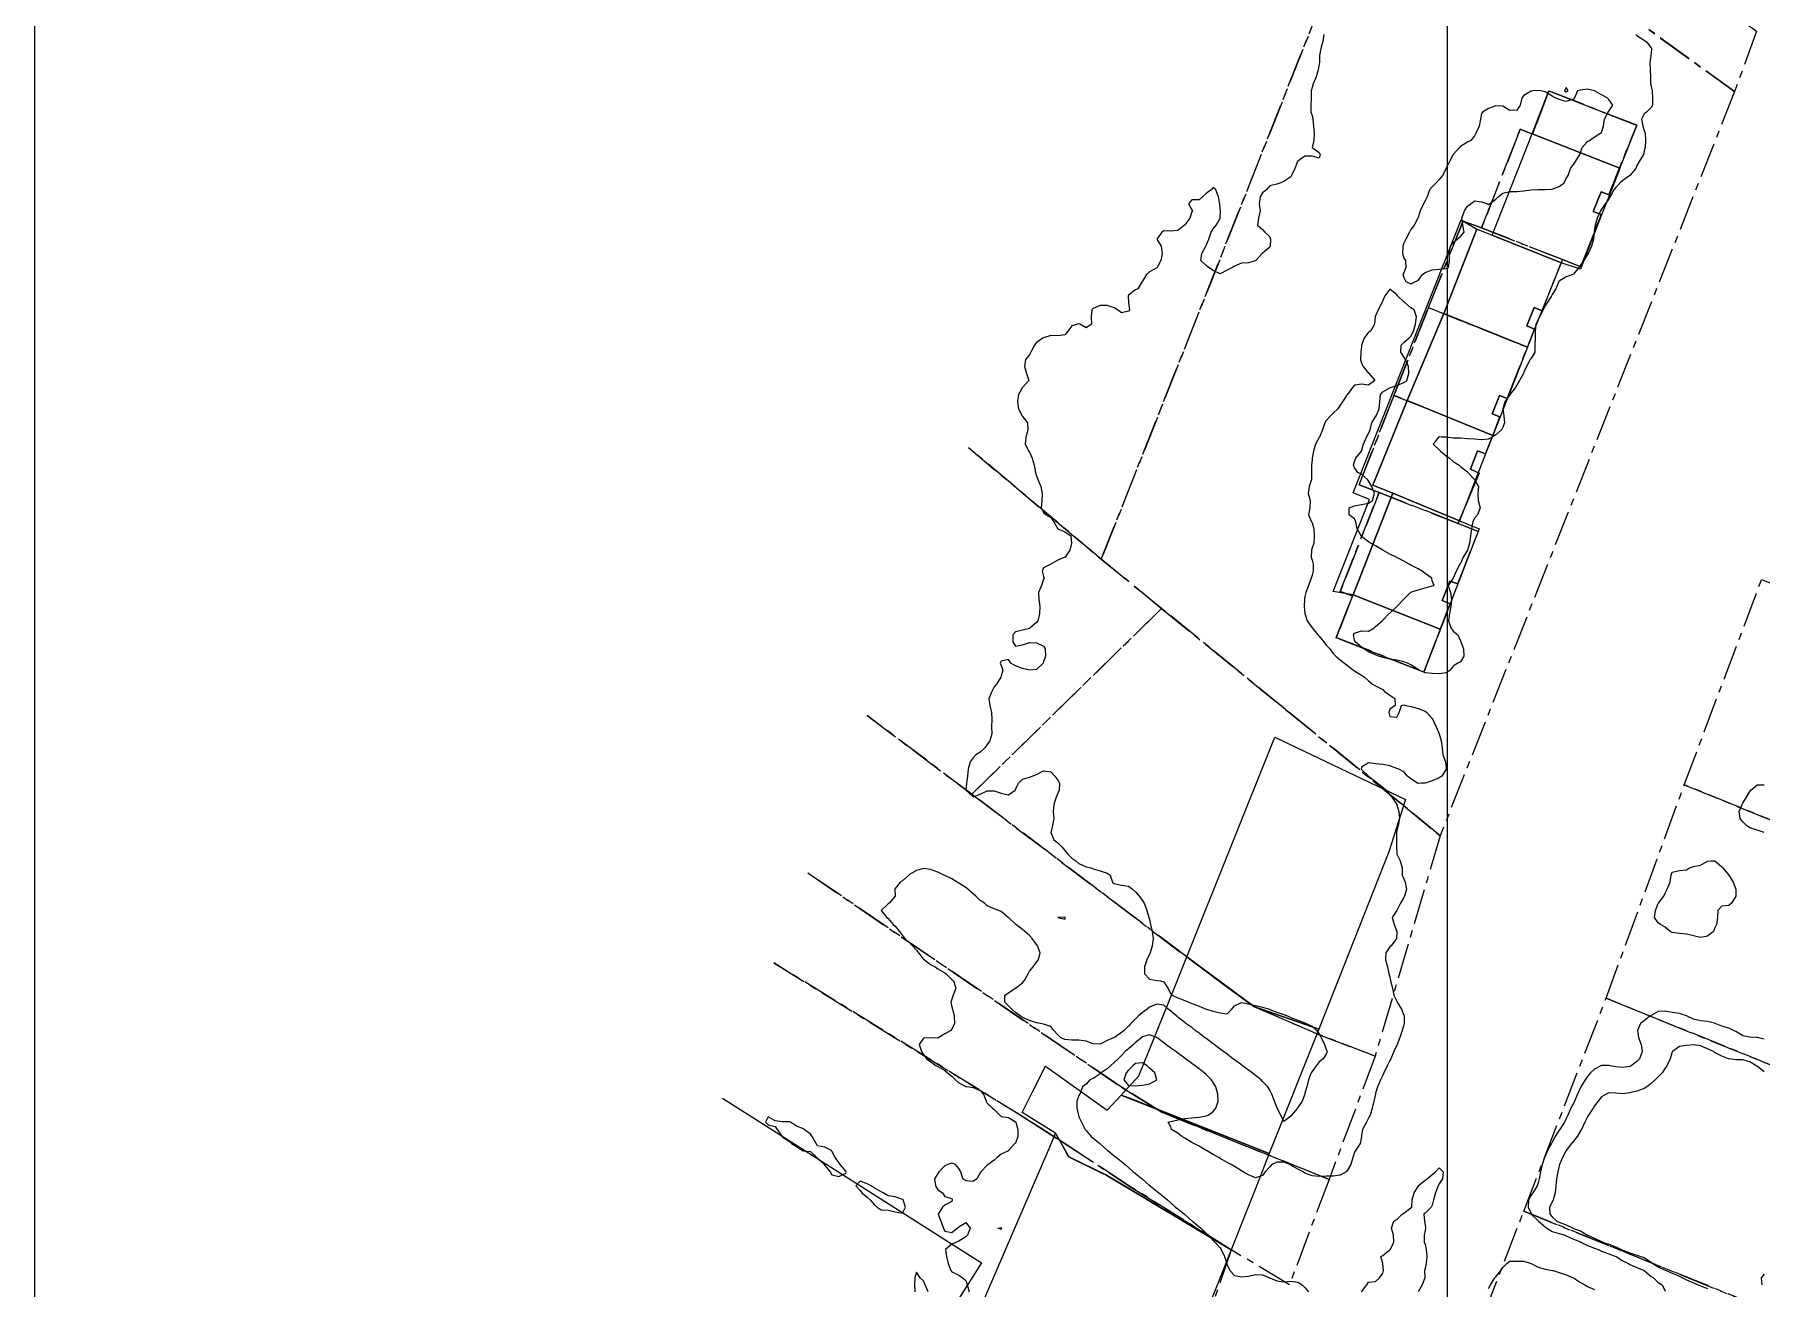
# Model space of a CAD drawing. Header units: centimetres. Extents: x 0 to 642158, y -847 to 649707.
# Drawn here: x 615766.8 to 615889.1, y 620294 to 620382.7 of the extents above; entities that cross this region are included whole.
import ezdxf

# ---------------------------------------------------------------- set-up
doc = ezdxf.new("R2010")
doc.units = ezdxf.units.CM
doc.header["$MEASUREMENT"] = 0
doc.linetypes.add('CENTERX2', pattern=[4, 2.5, -0.5, 0.5, -0.5])
doc.layers.add('MEV_grille', color=254, linetype='Continuous', lineweight=9)
doc.layers.add('WAL_topographie 0.5', color=253, linetype='Continuous', lineweight=20)
doc.layers.add('SPW_batiments', color=7, linetype='Continuous')
doc.layers.add('SPW_parcellaire cadastral', color=7, linetype='CENTERX2', lineweight=25, true_color=0xff0542)

# ---------------------------------------------------------------- blocks, each defined once
blk = doc.blocks.new('*U112')
at = {"layer": 'MEV_grille', "transparency": 33554687}
blk.add_lwpolyline([(0, 1825.48), (0, -1825.48)], dxfattribs=at)
blk = doc.blocks.new('*U113')
at = {"layer": 'MEV_grille', "color": 0, "linetype": 'ByBlock', "lineweight": -2, "transparency": 16777216}
for p in [(400, 0), (500, 0)]:
    blk.add_blockref('*U112', p, dxfattribs=at)

msp = doc.modelspace()

# ---------------------------------------------------------------- linework, layer by layer
at = {"layer": 'SPW_batiments'}
for points in [[(615879.29, 620376.68), (615880.23, 620376.32), (615879.09, 620373.42), (615879.03, 620373.28), (615872.82, 620375.71), (615874.02, 620378.75), (615879.29, 620376.68)], [(615879.03, 620373.28), (615878.98, 620373.14), (615878.32, 620371.43), (615877.7, 620369.85), (615876.25, 620366.14), (615874.88, 620366.58), (615870.01, 620368.53), (615872.82, 620375.71), (615879.03, 620373.28)], [(615860.16, 620350.29), (615867.8, 620369.62), (615868.91, 620368.97), (615866.58, 620363), (615863.98, 620356.83), (615861.56, 620350.85), (615862.96, 620350.27), (615860.15, 620343.08), (615858.75, 620343.32), (615861.32, 620349.83), (615860.16, 620350.29)], [(615869.41, 620368.77), (615870.01, 620368.53), (615874.88, 620366.58), (615873.57, 620363.3), (615872.98, 620361.83), (615872.49, 620360.61), (615866.58, 620363), (615868.91, 620368.97), (615869.41, 620368.77)], [(615872.49, 620360.61), (615871.1, 620357.06), (615870.51, 620355.56), (615870.04, 620354.37), (615863.98, 620356.83), (615866.58, 620363), (615872.49, 620360.61)], [(615870.04, 620354.37), (615869.58, 620353.18), (615867.68, 620348.33), (615862.96, 620350.27), (615861.56, 620350.85), (615863.98, 620356.83), (615870.04, 620354.37)], [(615867.68, 620348.33), (615869.09, 620347.75), (615867.04, 620342.51), (615866.37, 620340.79), (615866.32, 620340.66), (615860.15, 620343.08), (615862.96, 620350.27), (615867.68, 620348.33)], [(615866.32, 620340.66), (615866.27, 620340.52), (615865.17, 620337.62), (615864.24, 620337.97), (615858.96, 620340.05), (615860.15, 620343.08), (615866.32, 620340.66)], [(615848.38, 620317.45), (615854.62, 620333.01), (615863.87, 620328.6), (615862.69, 620324.9), (615857.72, 620312.34), (615853.14, 620313.94), (615848.38, 620317.45)], [(615850.94, 620315.56), (615853.14, 620313.94), (615857.72, 620312.34), (615854.22, 620303.53), (615844.33, 620307.45), (615843.74, 620307.68), (615844.98, 620309.03), (615847.06, 620314.15), (615848.38, 620317.45), (615850.94, 620315.56)], [(615842.75, 620306.6), (615843.74, 620307.68), (615854.22, 620303.53), (615853.22, 620300.99), (615852.66, 620299.57), (615851.71, 620297.19), (615851.53, 620296.73), (615844.04, 620301.2), (615842.66, 620302.03), (615840.04, 620303.3), (615839.92, 620303.5), (615839.53, 620304.2), (615839.1, 620304.97), (615836.73, 620306.44), (615837.47, 620307.91), (615838.37, 620309.71), (615842.75, 620306.6)], [(615815.52, 620307.46), (615833.86, 620295.8), (615825.8, 620283.12)], [(615848.27, 620288.5), (615846.75, 620284.66), (615846.22, 620282.63), (615843.33, 620271.46), (615833.06, 620275.75), (615837.27, 620287.97), (615832.9, 620290.58), (615838.71, 620304.05), (615839.1, 620304.97), (615840.04, 620303.3), (615842.19, 620302.25), (615842.66, 620302.03), (615851.53, 620296.73), (615848.27, 620288.5)]]:
    msp.add_lwpolyline(points, dxfattribs=at)
at = {"layer": 'SPW_parcellaire cadastral'}
for points in [[(615877.42, 620391.28), (615888.71, 620382.97), (615887.16, 620378.7), (615862.48, 620396.56), (615842.33, 620345.6), (615832.93, 620353.5)], [(615842.33, 620345.6), (615862.48, 620396.56), (615887.16, 620378.7), (615866.32, 620326.03), (615863.73, 620328.16), (615855.38, 620334.96), (615846.6, 620342.12), (615842.33, 620345.6)], [(615869.25, 620369.05), (615867.94, 620369.54), (615865.49, 620363.41), (615863.05, 620357.2), (615860.58, 620350.87), (615861.99, 620350.32), (615859.25, 620343.32), (615860.12, 620343.01), (615858.96, 620340.06), (615865.17, 620337.62), (615867.02, 620342.45), (615866.46, 620342.67), (615867.01, 620344.06), (615867.57, 620343.85), (615869.02, 620347.57), (615867.6, 620348.13), (615869.08, 620351.69), (615868.46, 620351.98), (615868.97, 620353.28), (615869.53, 620353.06), (615870.04, 620354.37), (615870.55, 620355.67), (615870, 620355.89), (615870.51, 620357.19), (615871.07, 620356.98), (615872.49, 620360.61), (615873, 620361.89), (615872.45, 620362.12), (615872.97, 620363.42), (615873.53, 620363.19), (615874.97, 620366.81), (615876.28, 620366.3), (615877.72, 620369.99), (615877.16, 620370.21), (615877.71, 620371.61), (615878.26, 620371.39), (615880.23, 620376.32), (615874.02, 620378.75), (615872.86, 620375.69), (615871.99, 620376.04), (615869.25, 620369.05)], [(615869.25, 620369.05), (615871.99, 620376.04), (615872.86, 620375.69), (615874.02, 620378.75), (615880.23, 620376.32), (615878.26, 620371.39), (615877.71, 620371.61), (615877.16, 620370.21), (615877.72, 620369.99), (615876.28, 620366.3), (615874.97, 620366.81), (615869.25, 620369.05)], [(615869.25, 620369.05), (615874.97, 620366.81), (615873.53, 620363.19), (615872.97, 620363.42), (615872.45, 620362.12), (615873, 620361.89), (615872.49, 620360.61), (615865.49, 620363.41), (615867.94, 620369.54), (615869.25, 620369.05)], [(615863.05, 620357.2), (615865.49, 620363.41), (615872.49, 620360.61), (615871.07, 620356.98), (615870.51, 620357.19), (615870, 620355.89), (615870.55, 620355.67), (615870.04, 620354.37), (615863.05, 620357.2)], [(615861.99, 620350.32), (615860.58, 620350.87), (615863.05, 620357.2), (615870.04, 620354.37), (615869.53, 620353.06), (615868.97, 620353.28), (615868.46, 620351.98), (615869.08, 620351.69), (615867.6, 620348.13), (615861.99, 620350.32)], [(615832.93, 620353.5), (615842.33, 620345.6), (615846.6, 620342.12), (615833.17, 620328.97), (615825.76, 620334.53)], [(615861.99, 620350.32), (615867.6, 620348.13), (615869.02, 620347.57), (615867.57, 620343.85), (615867.01, 620344.06), (615866.46, 620342.67), (615867.02, 620342.45), (615865.17, 620337.62), (615858.96, 620340.06), (615860.12, 620343.01), (615859.25, 620343.32), (615861.99, 620350.32)], [(615969.18, 620294.98), (615883.6, 620329.63), (615889.07, 620344.16), (615977.96, 620308.91), (615969.18, 620294.98)], [(615833.17, 620328.97), (615846.6, 620342.12), (615855.38, 620334.96), (615863.73, 620328.16), (615866.32, 620326.03), (615861.72, 620310.43), (615857.59, 620312.02), (615853.14, 620313.94), (615848.38, 620317.45), (615833.17, 620328.97)], [(615825.76, 620334.53), (615833.17, 620328.97), (615848.38, 620317.45), (615853.14, 620313.94), (615857.59, 620312.02), (615861.72, 620310.43), (615858.45, 620301.71), (615854.18, 620303.42), (615846.61, 620306.46), (615843.75, 620308.23), (615821.55, 620323.4)], [(615969.18, 620294.98), (615961.5, 620282.51), (615960.56, 620280.98), (615878.07, 620314.54), (615883.6, 620329.63), (615969.18, 620294.98)], [(615821.55, 620323.4), (615843.75, 620308.23), (615846.61, 620306.46), (615854.18, 620303.42), (615858.45, 620301.71), (615855.65, 620294.25), (615851.53, 620296.72), (615844.29, 620301.26), (615839.57, 620304.36), (615837.07, 620305.96), (615819.14, 620317.04)], [(615819.14, 620317.04), (615837.07, 620305.96), (615839.57, 620304.36), (615844.29, 620301.26), (615851.53, 620296.72), (615842.41, 620270.03)], [(615872.24, 620299.46), (615878.07, 620314.54), (615960.56, 620280.98), (615952.04, 620267.14), (615872.24, 620299.46)], [(615872.24, 620299.46), (615952.04, 620267.14), (615943.12, 620253.27), (615866.54, 620284.72), (615872.24, 620299.46)]]:
    msp.add_lwpolyline(points, dxfattribs=at)
at = {"layer": 'WAL_topographie 0.5'}
for points in [[(615858.08, 620382.75), (615858.02, 620382.25), (615857.88, 620381.75), (615857.77, 620381.25), (615857.77, 620380.75), (615857.75, 620380.67), (615857.68, 620380.25), (615857.55, 620379.75), (615857.34, 620379.25), (615857.25, 620378.98), (615857.19, 620378.75), (615857.19, 620378.25), (615857.17, 620377.75), (615857.17, 620377.25), (615857.25, 620377), (615857.31, 620376.75), (615857.35, 620376.25), (615857.4, 620375.75), (615857.38, 620375.25), (615857.25, 620374.75), (615857.75, 620374.38), (615857.83, 620374.25), (615857.75, 620374), (615857.25, 620374.14), (615856.75, 620374.13), (615856.25, 620373.78), (615856.23, 620373.75), (615856.02, 620373.25), (615855.79, 620372.75), (615855.75, 620372.67), (615855.25, 620372.33), (615855.03, 620372.25), (615854.75, 620372.15), (615854.25, 620372.02), (615854.02, 620371.75), (615853.75, 620371.53), (615853.58, 620371.25), (615853.51, 620370.75), (615853.58, 620370.25), (615853.47, 620369.75), (615853.38, 620369.25), (615853.75, 620368.93), (615853.91, 620368.75), (615854.25, 620368.42), (615854.32, 620368.25), (615854.29, 620367.75), (615854.25, 620367.69), (615853.75, 620367.27), (615853.71, 620367.25), (615853.28, 620366.75), (615853.25, 620366.72), (615852.75, 620366.59), (615852.25, 620366.55), (615851.75, 620366.34), (615851.62, 620366.25), (615851.25, 620366.05), (615850.75, 620365.81), (615850.25, 620366.03), (615849.93, 620366.25), (615849.75, 620366.4), (615849.37, 620366.75), (615849.45, 620367.25), (615849.73, 620367.75), (615849.75, 620367.8), (615849.94, 620368.25), (615850.1, 620368.75), (615850.25, 620368.99), (615850.46, 620369.25), (615850.75, 620369.75), (615850.75, 620369.75), (615850.76, 620370.25), (615850.75, 620370.42), (615850.71, 620370.75), (615850.63, 620371.25), (615850.44, 620371.75), (615850.25, 620371.92), (615850.1, 620371.75), (615849.75, 620371.48), (615849.5, 620371.25), (615849.25, 620371.04), (615848.75, 620371.03), (615848.5, 620370.75), (615848.75, 620370.33), (615848.79, 620370.25), (615848.75, 620370.18), (615848.6, 620369.75), (615848.25, 620369.28), (615848.22, 620369.25), (615847.75, 620368.86), (615847.25, 620368.81), (615846.75, 620368.84), (615846.61, 620368.75), (615846.25, 620368.25), (615846.56, 620367.75), (615846.65, 620367.25), (615846.54, 620366.75), (615846.28, 620366.25), (615846.25, 620366.22), (615845.75, 620365.94), (615845.52, 620365.75), (615845.25, 620365.29), (615845.22, 620365.25), (615844.92, 620364.75), (615844.75, 620364.68), (615844.25, 620364.28), (615844.23, 620364.25), (615844.25, 620363.75), (615844.25, 620363.75), (615844.32, 620363.25), (615844.25, 620363.16), (615843.75, 620363.04), (615843.48, 620363.25), (615843.25, 620363.4), (615842.75, 620363.56), (615842.25, 620363.55), (615841.75, 620363.34), (615841.67, 620363.25), (615841.61, 620362.75), (615841.64, 620362.25), (615841.25, 620361.98), (615840.81, 620362.25), (615840.75, 620362.27), (615840.65, 620362.25), (615840.25, 620362.12), (615839.96, 620361.75), (615839.75, 620361.48), (615839.25, 620361.41), (615838.75, 620361.44), (615838.25, 620361.27), (615838.2, 620361.25), (615837.75, 620360.93), (615837.61, 620360.75), (615837.35, 620360.25), (615837.25, 620360.08), (615836.96, 620359.75), (615836.89, 620359.25), (615837.04, 620358.75), (615837.2, 620358.25), (615836.75, 620357.75), (615836.75, 620357.75), (615836.46, 620357.25), (615836.4, 620356.75), (615836.48, 620356.25), (615836.73, 620355.75), (615836.75, 620355.71), (615837.1, 620355.25), (615837.14, 620354.75), (615836.98, 620354.25), (615836.95, 620353.75), (615837.21, 620353.25), (615837.25, 620353.17), (615837.43, 620352.75), (615837.57, 620352.25), (615837.67, 620351.75), (615837.75, 620351.5), (615837.84, 620351.25), (615838.05, 620350.75), (615838.15, 620350.25), (615838.13, 620349.75), (615838.07, 620349.25), (615838.25, 620348.92), (615838.43, 620348.75), (615838.75, 620348.55), (615838.96, 620348.25), (615839.25, 620347.75), (615839.25, 620347.75), (615839.75, 620347.53), (615840.17, 620347.25), (615840.23, 620346.75), (615840.1, 620346.25), (615839.77, 620345.75), (615839.75, 620345.74), (615839.25, 620345.54), (615838.75, 620345.25), (615838.75, 620345.25), (615838.25, 620345), (615838.14, 620344.75), (615838.25, 620344.38), (615838.28, 620344.25), (615838.25, 620344.19), (615838.1, 620343.75), (615837.88, 620343.25), (615837.9, 620342.75), (615837.99, 620342.25), (615837.96, 620341.75), (615837.84, 620341.25), (615837.75, 620341.12), (615837.3, 620340.75), (615837.25, 620340.71), (615836.75, 620340.59), (615836.25, 620340.46), (615836.07, 620340.25), (615836.06, 620339.75), (615836.25, 620339.45), (615836.75, 620339.55), (615837.25, 620339.71), (615837.75, 620339.69), (615838.25, 620339.44), (615838.36, 620339.25), (615838.38, 620338.75), (615838.25, 620338.33), (615838.22, 620338.25), (615837.75, 620337.79), (615837.25, 620337.76), (615836.75, 620337.86), (615836.25, 620338.06), (615835.92, 620338.25), (615835.75, 620338.5), (615835.25, 620338.38), (615835.18, 620338.25), (615835.25, 620338.08), (615835.37, 620337.75), (615835.25, 620337.35), (615835.21, 620337.25), (615834.91, 620336.75), (615834.75, 620336.58), (615834.57, 620336.25), (615834.38, 620335.75), (615834.45, 620335.25), (615834.56, 620334.75), (615834.58, 620334.25), (615834.55, 620333.75), (615834.58, 620333.25), (615834.44, 620332.75), (615834.25, 620332.48), (615834.09, 620332.25), (615833.75, 620331.95), (615833.46, 620331.75), (615833.25, 620331.54), (615833.04, 620331.25), (615832.91, 620330.75), (615832.86, 620330.25), (615832.79, 620329.75), (615832.75, 620329.25), (615833.25, 620328.78), (615833.75, 620328.98), (615834.25, 620329.21), (615834.75, 620329.2), (615835.25, 620329.04), (615835.75, 620328.92), (615836.23, 620329.25), (615836.25, 620329.3), (615836.47, 620329.75), (615836.75, 620330.03), (615837.25, 620330.17), (615837.43, 620330.25), (615837.75, 620330.37), (615838.25, 620330.62), (615838.75, 620330.55), (615839.05, 620330.25), (615839.25, 620329.97), (615839.36, 620329.75), (615839.34, 620329.25), (615839.25, 620329.04), (615839.13, 620328.75), (615838.96, 620328.25), (615838.92, 620327.75), (615838.98, 620327.25), (615838.88, 620326.75), (615838.76, 620326.25), (615838.96, 620325.75), (615839.25, 620325.52), (615839.54, 620325.25), (615839.75, 620324.99), (615839.94, 620324.75), (615840.25, 620324.45), (615840.52, 620324.25), (615840.75, 620324.06), (615841.25, 620323.84), (615841.6, 620323.75), (615841.75, 620323.7), (615842.25, 620323.55), (615842.75, 620323.39), (615842.96, 620323.25), (615843.13, 620322.75), (615843.25, 620322.65), (615843.75, 620322.54), (615844.25, 620322.47), (615844.55, 620322.25), (615844.75, 620322.07), (615845.01, 620321.75), (615845.25, 620321.44), (615845.36, 620321.25), (615845.55, 620320.75), (615845.7, 620320.25), (615845.75, 620320.11), (615845.82, 620319.75), (615845.94, 620319.25), (615846.01, 620318.75), (615845.92, 620318.25), (615845.79, 620317.75), (615845.75, 620317.64), (615845.56, 620317.25), (615845.39, 620316.75), (615845.4, 620316.25), (615845.75, 620315.87), (615846.25, 620315.78), (615846.52, 620315.75), (615846.75, 620315.69), (615847.04, 620315.25), (615847.25, 620314.84), (615847.34, 620314.75), (615847.75, 620314.55), (615848.25, 620314.36), (615848.52, 620314.25), (615848.75, 620314.16), (615849.25, 620313.97), (615849.75, 620313.76), (615849.78, 620313.75), (615850.25, 620313.61), (615850.75, 620313.49), (615851.25, 620313.43), (615851.57, 620313.75), (615851.75, 620314), (615852.25, 620314.22), (615852.75, 620314.13), (615853.25, 620314.01), (615853.75, 620313.9), (615854.23, 620313.75), (615854.25, 620313.74), (615854.75, 620313.54), (615855.25, 620313.38), (615855.57, 620313.25), (615855.75, 620313.17), (615856.25, 620312.98), (615856.75, 620312.79), (615856.84, 620312.75), (615857.25, 620312.55), (615857.56, 620312.25), (615857.75, 620312.01), (615857.89, 620311.75), (615858.14, 620311.25), (615858.25, 620310.89), (615858.31, 620310.75), (615858.25, 620310.57), (615858.03, 620310.25), (615857.75, 620310.04), (615857.53, 620309.75), (615857.25, 620309.35), (615857.19, 620309.25), (615857, 620308.75), (615856.88, 620308.25), (615856.75, 620307.81), (615856.73, 620307.75), (615856.55, 620307.25), (615856.25, 620306.8), (615856.21, 620306.75), (615855.79, 620306.25), (615855.75, 620306.19), (615855.25, 620305.8), (615855.03, 620306.25), (615854.79, 620306.75), (615854.75, 620306.83), (615854.59, 620307.25), (615854.41, 620307.75), (615854.25, 620308.03), (615854.13, 620308.25), (615853.75, 620308.63), (615853.64, 620308.75), (615853.25, 620309.06), (615853.01, 620309.25), (615852.75, 620309.45), (615852.33, 620309.75), (615852.25, 620309.81), (615851.75, 620310.18), (615851.65, 620310.25), (615851.25, 620310.56), (615850.98, 620310.75), (615850.75, 620310.93), (615850.31, 620311.25), (615850.25, 620311.3), (615849.75, 620311.67), (615849.64, 620311.75), (615849.25, 620312.06), (615848.98, 620312.25), (615848.75, 620312.45), (615848.32, 620312.75), (615848.25, 620312.82), (615847.75, 620313.2), (615847.68, 620313.25), (615847.25, 620313.62), (615847.06, 620313.75), (615846.75, 620314.05), (615846.25, 620314.12), (615845.75, 620313.9), (615845.58, 620313.75), (615845.25, 620313.53), (615844.93, 620313.25), (615844.75, 620313.07), (615844.43, 620312.75), (615844.25, 620312.56), (615843.95, 620312.25), (615843.75, 620312.1), (615843.26, 620311.75), (615843.25, 620311.74), (615842.75, 620311.53), (615842.25, 620311.28), (615841.75, 620311.3), (615841.25, 620311.48), (615840.75, 620311.56), (615840.25, 620311.57), (615839.75, 620311.62), (615839.44, 620311.75), (615839.25, 620311.95), (615838.98, 620312.25), (615838.75, 620312.52), (615838.25, 620312.7), (615838.02, 620312.75), (615837.75, 620312.8), (615837.25, 620312.95), (615836.75, 620313.16), (615836.6, 620313.25), (615836.25, 620313.53), (615835.99, 620313.75), (615835.75, 620314), (615835.49, 620314.25), (615835.51, 620314.75), (615835.75, 620314.91), (615836.24, 620315.25), (615836.25, 620315.25), (615836.75, 620315.61), (615836.86, 620315.75), (615837.15, 620316.25), (615837.25, 620316.44), (615837.5, 620316.75), (615837.75, 620317.09), (615837.88, 620317.25), (615838, 620317.75), (615837.81, 620318.25), (615837.75, 620318.33), (615837.43, 620318.75), (615837.25, 620318.97), (615836.91, 620319.25), (615836.75, 620319.39), (615836.29, 620319.75), (615836.25, 620319.78), (615835.75, 620320.24), (615835.73, 620320.25), (615835.25, 620320.66), (615835.08, 620320.75), (615834.75, 620320.86), (615834.25, 620321.08), (615834.06, 620321.25), (615833.75, 620321.45), (615833.46, 620321.75), (615833.25, 620321.93), (615832.89, 620322.25), (615832.75, 620322.37), (615832.25, 620322.68), (615832.13, 620322.75), (615831.75, 620322.97), (615831.25, 620323.22), (615831.18, 620323.25), (615830.75, 620323.45), (615830.25, 620323.64), (615829.75, 620323.71), (615829.25, 620323.58), (615828.75, 620323.29), (615828.7, 620323.25), (615828.25, 620322.84), (615828.1, 620322.75), (615827.75, 620322.3), (615827.72, 620322.25), (615827.75, 620321.75), (615827.75, 620321.75), (615827.75, 620321.75), (615827.32, 620321.25), (615827.25, 620321.21), (615826.75, 620320.75), (615827.16, 620320.25), (615827.25, 620320.18), (615827.6, 620319.75), (615827.75, 620319.62), (615828.04, 620319.25), (615828.25, 620318.98), (615828.43, 620318.75), (615828.75, 620318.46), (615828.96, 620318.25), (615829.25, 620317.94), (615829.4, 620317.75), (615829.75, 620317.3), (615829.81, 620317.25), (615830.25, 620316.91), (615830.58, 620316.75), (615830.75, 620316.6), (615831.25, 620316.33), (615831.36, 620316.25), (615831.75, 620315.86), (615831.86, 620315.75), (615832.04, 620315.25), (615831.84, 620314.75), (615831.75, 620314.47), (615831.69, 620314.25), (615831.75, 620313.92), (615831.79, 620313.75), (615831.92, 620313.25), (615831.95, 620312.75), (615831.75, 620312.35), (615831.67, 620312.25), (615831.25, 620312), (615830.83, 620311.75), (615830.75, 620311.7), (615830.25, 620311.72), (615829.75, 620311.71), (615829.43, 620311.25), (615829.6, 620310.75), (615829.75, 620310.54), (615829.95, 620310.25), (615830.25, 620310.06), (615830.63, 620309.75), (615830.75, 620309.69), (615831.25, 620309.41), (615831.44, 620309.25), (615831.75, 620309.01), (615832.02, 620308.75), (615832.25, 620308.55), (615832.75, 620308.29), (615833, 620308.25), (615833.25, 620308.22), (615833.75, 620308.01), (615833.98, 620307.75), (615834.17, 620307.25), (615834.25, 620307.11), (615834.63, 620306.75), (615834.75, 620306.65), (615835.15, 620306.25), (615835.25, 620306.15), (615835.75, 620306.08), (615836.25, 620305.78), (615836.27, 620305.75), (615836.43, 620305.25), (615836.42, 620304.75), (615836.25, 620304.28), (615836.21, 620304.25), (615835.77, 620303.75), (615835.75, 620303.73), (615835.25, 620303.5), (615834.96, 620303.25), (615834.75, 620303.08), (615834.31, 620302.75), (615834.25, 620302.72), (615833.8, 620302.25), (615833.75, 620302.17), (615833.52, 620301.75), (615833.25, 620301.55), (615832.75, 620301.61), (615832.52, 620301.75), (615832.38, 620302.25), (615832.25, 620302.48), (615832.02, 620302.75), (615831.75, 620302.85), (615831.46, 620302.75), (615831.25, 620302.67), (615830.82, 620302.25), (615830.75, 620302.13), (615830.53, 620301.75), (615830.59, 620301.25), (615830.75, 620300.97), (615831.1, 620300.75), (615831.25, 620300.5), (615831.75, 620300.35), (615831.78, 620300.25), (615831.75, 620300.15), (615831.25, 620299.88), (615831.08, 620299.75), (615830.79, 620299.25), (615830.97, 620298.75), (615831.16, 620298.25), (615831.25, 620298.05), (615831.75, 620297.96), (615832.12, 620298.25), (615832.25, 620298.35), (615832.75, 620298.66), (615833.05, 620298.25), (615832.86, 620297.75), (615832.75, 620297.64), (615832.25, 620297.33), (615832.04, 620297.25), (615831.75, 620297.13), (615831.29, 620296.75), (615831.38, 620296.25), (615831.5, 620295.75), (615831.67, 620295.25), (615831.75, 620295.16), (615832.25, 620294.92), (615832.5, 620294.75), (615832.75, 620294.54), (615832.84, 620294.25), (615832.97, 620293.75)], [(615880.16, 620382.75), (615880.25, 620382.66), (615880.75, 620382.34), (615880.9, 620382.25), (615881.25, 620381.8), (615881.27, 620381.75), (615881.25, 620381.42), (615881.23, 620381.25), (615881.17, 620380.75), (615881.18, 620380.25), (615881.2, 620379.75), (615881.21, 620379.25), (615881.25, 620379.08), (615881.32, 620378.75), (615881.34, 620378.25), (615881.35, 620377.75), (615881.25, 620377.58), (615880.92, 620377.25), (615880.75, 620377.12), (615880.58, 620376.75), (615880.67, 620376.25), (615880.75, 620375.94), (615880.82, 620375.75), (615880.86, 620375.25), (615880.82, 620374.75), (615880.75, 620374.5), (615880.71, 620374.25), (615880.41, 620373.75), (615880.25, 620373.46), (615880.17, 620373.25), (615879.75, 620372.75), (615879.75, 620372.75), (615879.25, 620372.41), (615879.06, 620372.25), (615878.75, 620371.92), (615878.61, 620371.75), (615878.35, 620371.25), (615878.25, 620371.08), (615878.01, 620370.75), (615877.75, 620370.39), (615877.66, 620370.25), (615877.44, 620369.75), (615877.29, 620369.25), (615877.25, 620369), (615877.21, 620368.75), (615877.18, 620368.25), (615877.03, 620367.75), (615876.79, 620367.25), (615876.75, 620367.18), (615876.48, 620366.75), (615876.25, 620366.41), (615876.13, 620366.25), (615875.75, 620365.77), (615875.7, 620365.75), (615875.25, 620365.59), (615874.75, 620365.28), (615874.73, 620365.25), (615874.51, 620364.75), (615874.25, 620364.34), (615874.2, 620364.25), (615873.89, 620363.75), (615873.75, 620363.53), (615873.6, 620363.25), (615873.35, 620362.75), (615873.25, 620362.55), (615873.1, 620362.25), (615873.04, 620361.75), (615873.05, 620361.25), (615873.02, 620360.75), (615873.01, 620360.25), (615872.75, 620359.82), (615872.7, 620359.75), (615872.42, 620359.25), (615872.25, 620358.85), (615872.22, 620358.75), (615871.93, 620358.25), (615871.75, 620357.91), (615871.65, 620357.75), (615871.26, 620357.25), (615871.25, 620357.24), (615870.9, 620356.75), (615870.76, 620356.25), (615870.82, 620355.75), (615870.88, 620355.25), (615870.75, 620354.95), (615870.67, 620354.75), (615870.25, 620354.4), (615870.01, 620354.25), (615869.75, 620354.09), (615869.25, 620354.05), (615868.75, 620354.09), (615868.25, 620354.13), (615867.75, 620354.16), (615867.25, 620354.18), (615866.75, 620354.23), (615866.42, 620354.25), (615866.25, 620354.26), (615866.19, 620354.25), (615865.83, 620353.75), (615866.25, 620353.35), (615866.34, 620353.25), (615866.75, 620352.92), (615866.97, 620352.75), (615867.25, 620352.53), (615867.67, 620352.25), (615867.75, 620352.17), (615868.25, 620351.78), (615868.28, 620351.75), (615868.75, 620351.25), (615868.75, 620351.25), (615869.04, 620350.75), (615868.98, 620350.25), (615869, 620349.75), (615869.16, 620349.25), (615868.95, 620348.75), (615868.75, 620348.51), (615868.63, 620348.25), (615868.53, 620347.75), (615868.46, 620347.25), (615868.39, 620346.75), (615868.25, 620346.25), (615868.25, 620346.25), (615867.95, 620345.75), (615867.75, 620345.3), (615867.71, 620345.25), (615867.44, 620344.75), (615867.25, 620344.25), (615867.25, 620344.25), (615866.89, 620343.75), (615867.04, 620343.25), (615867.13, 620342.75), (615867.08, 620342.25), (615866.98, 620341.75), (615866.91, 620341.25), (615867.08, 620340.75), (615867.25, 620340.51), (615867.57, 620340.25), (615867.75, 620339.83), (615867.79, 620339.75), (615867.97, 620339.25), (615868, 620338.75), (615867.75, 620338.35), (615867.58, 620338.25), (615867.25, 620338.03), (615867.03, 620337.75), (615866.75, 620337.57), (615866.25, 620337.48), (615865.75, 620337.52), (615865.25, 620337.57), (615864.84, 620337.75), (615864.75, 620337.79), (615864.25, 620338.13), (615864, 620338.25), (615863.75, 620338.35), (615863.25, 620338.45), (615862.75, 620338.52), (615862.25, 620338.65), (615861.96, 620338.75), (615861.75, 620338.84), (615861.25, 620339.05), (615860.91, 620339.25), (615860.75, 620339.38), (615860.29, 620339.75), (615860.25, 620339.88), (615860.18, 620340.25), (615860.25, 620340.38), (615860.75, 620340.54), (615861.25, 620340.52), (615861.64, 620340.75), (615861.75, 620340.83), (615862.22, 620341.25), (615862.25, 620341.28), (615862.72, 620341.75), (615862.75, 620341.78), (615863.25, 620342.25), (615863.25, 620342.25), (615863.72, 620342.75), (615863.75, 620342.78), (615864.22, 620343.25), (615864.25, 620343.27), (615864.75, 620343.44), (615865.25, 620343.57), (615865.75, 620343.71), (615865.89, 620343.75), (615865.75, 620344.08), (615865.72, 620344.25), (615865.25, 620344.58), (615865.05, 620344.75), (615864.75, 620344.93), (615864.25, 620345.18), (615864.12, 620345.25), (615863.75, 620345.46), (615863.25, 620345.73), (615863.21, 620345.75), (615862.75, 620345.97), (615862.25, 620346.25), (615862.25, 620346.25), (615861.75, 620346.56), (615861.38, 620346.75), (615861.25, 620346.83), (615860.75, 620347.22), (615860.72, 620347.25), (615860.45, 620347.75), (615860.34, 620348.25), (615860.25, 620348.47), (615859.88, 620348.75), (615859.87, 620349.25), (615860.25, 620349.39), (615860.75, 620349.47), (615861.25, 620349.57), (615861.52, 620349.75), (615861.68, 620350.25), (615861.49, 620350.75), (615861.25, 620351.14), (615861.18, 620351.25), (615860.75, 620351.63), (615860.48, 620351.75), (615860.25, 620352.07), (615860.18, 620352.25), (615860.25, 620352.53), (615860.35, 620352.75), (615860.75, 620353.25), (615860.75, 620353.25), (615860.88, 620353.75), (615861.1, 620354.25), (615861.25, 620354.51), (615861.36, 620354.75), (615861.48, 620355.25), (615861.75, 620355.68), (615861.79, 620355.75), (615861.99, 620356.25), (615862.04, 620356.75), (615862.09, 620357.25), (615862.25, 620357.46), (615862.75, 620357.73), (615862.82, 620357.75), (615863.25, 620357.9), (615863.75, 620358.11), (615863.96, 620358.25), (615864.11, 620358.75), (615864.08, 620359.25), (615863.86, 620359.75), (615863.75, 620359.92), (615863.54, 620360.25), (615863.55, 620360.75), (615863.75, 620360.94), (615864.09, 620361.25), (615864.25, 620361.4), (615864.44, 620361.75), (615864.58, 620362.25), (615864.65, 620362.75), (615864.49, 620363.25), (615864.25, 620363.39), (615863.84, 620363.75), (615863.75, 620363.83), (615863.29, 620364.25), (615863.25, 620364.32), (615862.75, 620364.72), (615862.4, 620364.25), (615862.25, 620363.92), (615862.2, 620363.75), (615861.93, 620363.25), (615861.75, 620362.84), (615861.72, 620362.75), (615861.66, 620362.25), (615861.39, 620361.75), (615861.25, 620361.67), (615860.94, 620361.25), (615860.76, 620360.75), (615860.75, 620360.67), (615860.71, 620360.25), (615860.69, 620359.75), (615860.75, 620359.48), (615860.87, 620359.25), (615861.25, 620358.78), (615861.29, 620358.75), (615861.7, 620358.25), (615861.25, 620357.93), (615860.75, 620358), (615860.25, 620357.91), (615860.12, 620357.75), (615859.75, 620357.27), (615859.74, 620357.25), (615859.4, 620356.75), (615859.25, 620356.5), (615859.07, 620356.25), (615858.75, 620355.93), (615858.55, 620355.75), (615858.25, 620355.42), (615858.15, 620355.25), (615858, 620354.75), (615857.77, 620354.25), (615857.75, 620354.21), (615857.49, 620353.75), (615857.35, 620353.25), (615857.26, 620352.75), (615857.25, 620352.67), (615857.21, 620352.25), (615857.22, 620351.75), (615857.2, 620351.25), (615857.04, 620350.75), (615856.98, 620350.25), (615857.12, 620349.75), (615857.1, 620349.25), (615857, 620348.75), (615857.22, 620348.25), (615857.25, 620348.2), (615857.37, 620347.75), (615857.39, 620347.25), (615857.37, 620346.75), (615857.25, 620346.4), (615857.2, 620346.25), (615857.19, 620345.75), (615857.25, 620345.54), (615857.33, 620345.25), (615857.34, 620344.75), (615857.25, 620344.48), (615857.18, 620344.25), (615856.99, 620343.75), (615856.82, 620343.25), (615856.75, 620342.96), (615856.71, 620342.75), (615856.68, 620342.25), (615856.75, 620341.75), (615856.75, 620341.75), (615856.91, 620341.25), (615857.25, 620340.75), (615857.25, 620340.75), (615857.66, 620340.25), (615857.75, 620340.15), (615858.08, 620339.75), (615858.25, 620339.53), (615858.51, 620339.25), (615858.75, 620338.92), (615858.94, 620338.75), (615859.25, 620338.48), (615859.55, 620338.25), (615859.75, 620338.08), (615860.19, 620337.75), (615860.25, 620337.71), (615860.75, 620337.39), (615860.96, 620337.25), (615861.25, 620337), (615861.54, 620336.75), (615861.75, 620336.64), (615862.25, 620336.37), (615862.39, 620336.25), (615862.75, 620335.97), (615863.12, 620335.75), (615863.13, 620335.25), (615862.75, 620334.98), (615862.68, 620334.75), (615862.75, 620334.46), (615863.25, 620334.43), (615863.42, 620334.75), (615863.58, 620335.25), (615863.75, 620335.29), (615863.88, 620335.25), (615864.25, 620335.17), (615864.75, 620335.04), (615865.25, 620334.84), (615865.38, 620334.75), (615865.75, 620334.32), (615865.79, 620334.25), (615866.03, 620333.75), (615866.25, 620333.25), (615866.25, 620333.25), (615866.4, 620332.75), (615866.46, 620332.25), (615866.51, 620331.75), (615866.69, 620331.25), (615866.75, 620330.82), (615866.76, 620330.75), (615866.75, 620330.74), (615866.43, 620330.25), (615866.25, 620330.12), (615865.75, 620329.92), (615865.25, 620329.76), (615865, 620329.75), (615864.75, 620329.74), (615864.71, 620329.75), (615864.25, 620330.06), (615864.01, 620330.25), (615863.75, 620330.56), (615863.4, 620330.75), (615863.25, 620330.79), (615862.75, 620330.99), (615862.25, 620331.08), (615861.75, 620331.11), (615861.25, 620331.2), (615860.75, 620330.89), (615860.72, 620330.75), (615860.75, 620330.73), (615861.25, 620330.25), (615861.25, 620330.25), (615861.75, 620329.86), (615861.88, 620329.75), (615862.25, 620329.48), (615862.5, 620329.25), (615862.75, 620328.91), (615862.89, 620328.75), (615863.24, 620328.25), (615863.25, 620328.21), (615863.4, 620327.75), (615863.44, 620327.25), (615863.34, 620326.75), (615863.25, 620326.42), (615863.23, 620326.25), (615863.22, 620325.75), (615863.22, 620325.25), (615863.25, 620324.75), (615863.25, 620324.73), (615863.49, 620324.25), (615863.63, 620323.75), (615863.64, 620323.25), (615863.75, 620322.98), (615863.83, 620322.75), (615863.94, 620322.25), (615863.8, 620321.75), (615863.75, 620321.66), (615863.52, 620321.25), (615863.25, 620320.75), (615863.25, 620320.75), (615862.91, 620320.25), (615863.07, 620319.75), (615863.25, 620319.25), (615863.25, 620319.25), (615863.25, 620319.25), (615863.22, 620318.75), (615862.86, 620318.25), (615862.75, 620318.16), (615862.47, 620317.75), (615862.44, 620317.25), (615862.58, 620316.75), (615862.69, 620316.25), (615862.75, 620316.04), (615862.81, 620315.75), (615862.94, 620315.25), (615863.05, 620314.75), (615863.25, 620314.33), (615863.28, 620314.25), (615863.59, 620313.75), (615863.75, 620313.33), (615863.77, 620313.25), (615863.77, 620312.75), (615863.75, 620312.65), (615863.63, 620312.25), (615863.46, 620311.75), (615863.27, 620311.25), (615863.25, 620311.2), (615863.04, 620310.75), (615862.82, 620310.25), (615862.75, 620310.12), (615862.57, 620309.75), (615862.33, 620309.25), (615862.25, 620309.09), (615862.1, 620308.75), (615861.88, 620308.25), (615861.75, 620307.82), (615861.73, 620307.75), (615861.62, 620307.25), (615861.5, 620306.75), (615861.37, 620306.25), (615861.25, 620306.03), (615861.11, 620305.75), (615860.81, 620305.25), (615860.75, 620304.86), (615860.74, 620304.75), (615860.66, 620304.25), (615860.32, 620303.75), (615860.25, 620303.63), (615860.13, 620303.25), (615860, 620302.75), (615859.75, 620302.37), (615859.66, 620302.25), (615859.25, 620302), (615858.75, 620301.94), (615858.25, 620301.94), (615857.75, 620301.92), (615857.25, 620301.96), (615856.75, 620302.15), (615856.61, 620302.25), (615856.25, 620302.42), (615855.75, 620302.72), (615855.7, 620302.75), (615855.25, 620302.93), (615854.75, 620302.93), (615854.41, 620302.75), (615854.25, 620302.6), (615853.94, 620302.25), (615853.75, 620301.99), (615853.25, 620301.82), (615852.75, 620302.04), (615852.38, 620302.25), (615852.25, 620302.32), (615851.75, 620302.61), (615851.52, 620302.75), (615851.25, 620302.91), (615850.75, 620303.19), (615850.65, 620303.25), (615850.25, 620303.48), (615849.78, 620303.75), (615849.75, 620303.76), (615849.25, 620304.05), (615848.89, 620304.25), (615848.75, 620304.33), (615848.25, 620304.62), (615848.03, 620304.75), (615847.75, 620304.97), (615847.31, 620305.25), (615847.25, 620305.43), (615847.06, 620305.75), (615847.25, 620305.81), (615847.75, 620305.93), (615848.25, 620306.01), (615848.75, 620306.07), (615849.25, 620306.12), (615849.75, 620306.2), (615849.89, 620306.25), (615850.25, 620306.52), (615850.43, 620306.75), (615850.6, 620307.25), (615850.59, 620307.75), (615850.44, 620308.25), (615850.25, 620308.57), (615850.14, 620308.75), (615849.75, 620309.12), (615849.62, 620309.25), (615849.25, 620309.53), (615848.97, 620309.75), (615848.75, 620309.91), (615848.29, 620310.25), (615848.25, 620310.28), (615847.75, 620310.64), (615847.6, 620310.75), (615847.25, 620311), (615846.91, 620311.25), (615846.75, 620311.37), (615846.25, 620311.74), (615846.23, 620311.75), (615845.75, 620311.95), (615845.25, 620311.8), (615845.2, 620311.75), (615844.75, 620311.39), (615844.6, 620311.25), (615844.25, 620310.94), (615844.02, 620310.75), (615843.75, 620310.48), (615843.52, 620310.25), (615843.25, 620309.97), (615842.99, 620309.75), (615842.75, 620309.53), (615842.32, 620309.25), (615842.25, 620309.19), (615841.75, 620308.86), (615841.52, 620308.75), (615841.25, 620308.45), (615841.01, 620308.25), (615840.8, 620307.75), (615840.75, 620307.64), (615840.6, 620307.25), (615840.59, 620306.75), (615840.71, 620306.25), (615840.75, 620306.13), (615840.92, 620305.75), (615841.19, 620305.25), (615841.25, 620305.16), (615841.62, 620304.75), (615841.75, 620304.63), (615842.22, 620304.25), (615842.25, 620304.23), (615842.75, 620303.78), (615842.79, 620303.75), (615843.25, 620303.37), (615843.41, 620303.25), (615843.75, 620302.98), (615844.01, 620302.75), (615844.25, 620302.54), (615844.59, 620302.25), (615844.75, 620302.12), (615845.22, 620301.75), (615845.25, 620301.73), (615845.75, 620301.28), (615845.79, 620301.25), (615846.25, 620300.87), (615846.41, 620300.75), (615846.75, 620300.48), (615847.01, 620300.25), (615847.25, 620300.04), (615847.59, 620299.75), (615847.75, 620299.62), (615848.22, 620299.25), (615848.25, 620299.22), (615848.75, 620298.77), (615848.78, 620298.75), (615849.25, 620298.35), (615849.37, 620298.25), (615849.75, 620297.9), (615849.91, 620297.75), (615850.25, 620297.39), (615850.39, 620297.25), (615850.75, 620296.87), (615850.82, 620296.75), (615851.06, 620296.25), (615851.22, 620295.75), (615851.25, 620295.67), (615851.42, 620295.25), (615851.75, 620294.91), (615852.25, 620294.8), (615852.75, 620294.85), (615853.25, 620294.98), (615853.75, 620294.96), (615854.24, 620294.75), (615854.25, 620294.75), (615854.75, 620294.52), (615855.25, 620294.46), (615855.75, 620294.5), (615856.25, 620294.43), (615856.55, 620294.25), (615856.75, 620294.05), (615857.01, 620293.75)], [(615864.25, 620365.09), (615864.57, 620365.25), (615864.75, 620365.34), (615865.07, 620365.75), (615865.25, 620365.89), (615865.75, 620366.09), (615866.25, 620366.14), (615866.75, 620366.17), (615866.92, 620366.25), (615866.97, 620366.75), (615866.95, 620367.25), (615867.04, 620367.75), (615867.25, 620368.02), (615867.53, 620368.25), (615867.75, 620368.45), (615868.01, 620368.75), (615867.92, 620369.25), (615867.86, 620369.75), (615868.03, 620370.25), (615868.25, 620370.58), (615868.48, 620370.75), (615868.75, 620370.96), (615869.25, 620370.89), (615869.68, 620370.75), (615869.75, 620370.72), (615869.8, 620370.75), (615870.25, 620371.08), (615870.43, 620371.25), (615870.75, 620371.51), (615871.25, 620371.63), (615871.75, 620371.64), (615872.25, 620371.68), (615872.75, 620371.75), (615872.75, 620371.75), (615873.25, 620371.78), (615873.75, 620371.77), (615874.25, 620371.8), (615874.75, 620371.98), (615875.1, 620372.25), (615875.25, 620372.55), (615875.38, 620372.75), (615875.54, 620373.25), (615875.75, 620373.55), (615875.89, 620373.75), (615876.2, 620374.25), (615876.25, 620374.38), (615876.38, 620374.75), (615876.75, 620375.16), (615876.88, 620375.25), (615877.25, 620375.5), (615877.68, 620375.75), (615877.75, 620375.8), (615877.89, 620376.25), (615877.96, 620376.75), (615878.21, 620377.25), (615878.25, 620377.32), (615878.54, 620377.75), (615878.25, 620378.13), (615878.15, 620378.25), (615877.75, 620378.48), (615877.25, 620378.75), (615877.25, 620378.75), (615876.75, 620378.88), (615876.25, 620378.8), (615876.03, 620378.75), (615875.82, 620378.25), (615875.75, 620378.17), (615875.25, 620378.01), (615874.75, 620378.13), (615874.46, 620378.25), (615874.25, 620378.37), (615873.75, 620378.68), (615873.44, 620378.75), (615873.25, 620378.78), (615872.88, 620378.75), (615872.75, 620378.74), (615872.25, 620378.43), (615872.11, 620378.25), (615871.98, 620377.75), (615871.75, 620377.38), (615871.25, 620377.36), (615870.75, 620377.67), (615870.25, 620377.7), (615869.75, 620377.51), (615869.31, 620377.25), (615869.25, 620377.14), (615869.17, 620376.75), (615869.08, 620376.25), (615868.84, 620375.75), (615868.75, 620375.56), (615868.49, 620375.25), (615868.25, 620375.11), (615867.75, 620374.81), (615867.68, 620374.75), (615867.25, 620374.25), (615867.25, 620374.25), (615866.97, 620373.75), (615866.75, 620373.27), (615866.74, 620373.25), (615866.48, 620372.75), (615866.25, 620372.48), (615866.04, 620372.25), (615865.75, 620371.95), (615865.57, 620371.75), (615865.4, 620371.25), (615865.25, 620370.96), (615865.15, 620370.75), (615864.9, 620370.25), (615864.75, 620369.8), (615864.73, 620369.75), (615864.47, 620369.25), (615864.25, 620368.94), (615864.15, 620368.75), (615863.88, 620368.25), (615863.75, 620367.97), (615863.67, 620367.75), (615863.65, 620367.25), (615863.75, 620366.91), (615863.86, 620366.75), (615863.88, 620366.25), (615863.75, 620365.88), (615863.67, 620365.75), (615863.75, 620365.55), (615863.88, 620365.25), (615864.25, 620365.09)], [(615875.25, 620378.68), (615875.39, 620378.75), (615875.25, 620379), (615875.12, 620378.75), (615875.25, 620378.68)], [(615889.25, 620326.27), (615888.75, 620326.43), (615888.25, 620326.59), (615888.01, 620326.75), (615887.75, 620327.01), (615887.56, 620327.25), (615887.49, 620327.75), (615887.7, 620328.25), (615887.75, 620328.33), (615888, 620328.75), (615888.25, 620329.17), (615888.32, 620329.25), (615888.75, 620329.63), (615889.25, 620329.64)], [(615885.67, 620319.25), (615885.25, 620318.92), (615884.75, 620318.84), (615884.25, 620318.94), (615883.75, 620319.06), (615883.25, 620319.1), (615882.75, 620319.18), (615882.6, 620319.25), (615882.25, 620319.57), (615881.92, 620319.75), (615881.75, 620319.86), (615881.49, 620320.25), (615881.57, 620320.75), (615881.75, 620321.23), (615881.77, 620321.25), (615882.16, 620321.75), (615882.25, 620321.96), (615882.39, 620322.25), (615882.6, 620322.75), (615882.68, 620323.25), (615882.75, 620323.46), (615883.25, 620323.58), (615883.75, 620323.62), (615883.97, 620323.75), (615884.25, 620323.86), (615884.75, 620323.95), (615885.25, 620324.22), (615885.5, 620324.25), (615885.75, 620324.26), (615885.77, 620324.25), (615886.25, 620323.82), (615886.32, 620323.75), (615886.75, 620323.25), (615886.75, 620323.25), (615887.07, 620322.75), (615887.25, 620322.25), (615887.25, 620322.25), (615887.25, 620321.75), (615887.25, 620321.75), (615886.94, 620321.25), (615886.75, 620321.1), (615886.25, 620321.04), (615885.98, 620320.75), (615885.96, 620320.25), (615885.88, 620319.75), (615885.75, 620319.46), (615885.67, 620319.25)], [(615839.75, 620320.12), (615839.79, 620320.25), (615839.75, 620320.27), (615839.25, 620320.25), (615839.75, 620320.12)], [(615889.25, 620311.63), (615888.75, 620311.75), (615888.68, 620311.75), (615888.25, 620311.78), (615887.75, 620311.88), (615887.25, 620312.17), (615887.08, 620312.25), (615886.75, 620312.4), (615886.25, 620312.56), (615885.79, 620312.75), (615885.75, 620312.77), (615885.25, 620312.89), (615884.75, 620312.94), (615884.25, 620313.04), (615883.81, 620313.25), (615883.75, 620313.28), (615883.25, 620313.45), (615882.75, 620313.53), (615882.25, 620313.61), (615881.75, 620313.58), (615881.25, 620313.31), (615881.16, 620313.25), (615880.75, 620312.93), (615880.51, 620312.75), (615880.29, 620312.25), (615880.37, 620311.75), (615880.54, 620311.25), (615880.63, 620310.75), (615880.44, 620310.25), (615880.25, 620310.05), (615879.83, 620309.75), (615879.75, 620309.7), (615879.25, 620309.62), (615878.75, 620309.67), (615878.34, 620309.75), (615878.25, 620309.77), (615877.75, 620309.78), (615877.69, 620309.75), (615877.25, 620309.52), (615876.97, 620309.25), (615876.75, 620308.99), (615876.58, 620308.75), (615876.28, 620308.25), (615876.25, 620308.2), (615876.04, 620307.75), (615875.83, 620307.25), (615875.75, 620307.08), (615875.58, 620306.75), (615875.35, 620306.25), (615875.25, 620306.01), (615875.11, 620305.75), (615874.8, 620305.25), (615874.75, 620305.18), (615874.47, 620304.75), (615874.25, 620304.34), (615874.2, 620304.25), (615873.91, 620303.75), (615873.75, 620303.35), (615873.71, 620303.25), (615873.55, 620302.75), (615873.43, 620302.25), (615873.32, 620301.75), (615873.25, 620301.46), (615873.19, 620301.25), (615872.88, 620300.75), (615872.75, 620300.58), (615872.58, 620300.25), (615872.55, 620299.75), (615872.75, 620299.29), (615872.77, 620299.25), (615873.25, 620298.78), (615873.28, 620298.75), (615873.75, 620298.34), (615873.88, 620298.25), (615874.25, 620298.03), (615874.75, 620297.88), (615875.17, 620297.75), (615875.25, 620297.72), (615875.75, 620297.48), (615876.25, 620297.28), (615876.32, 620297.25), (615876.75, 620297.04), (615877.25, 620296.84), (615877.5, 620296.75), (615877.75, 620296.62), (615878.25, 620296.44), (615878.75, 620296.26), (615878.77, 620296.25), (615879.25, 620295.94), (615879.66, 620295.75), (615879.75, 620295.68), (615880.25, 620295.48), (615880.75, 620295.25), (615880.75, 620295.25), (615881.25, 620294.83), (615881.41, 620294.75), (615881.75, 620294.42), (615882.03, 620294.25), (615882.25, 620293.8)], [(615889.25, 620309.33), (615888.75, 620309.71), (615888.7, 620309.75), (615888.25, 620310.03), (615887.75, 620310.17), (615887.25, 620310.18), (615886.75, 620310.24), (615886.73, 620310.25), (615886.25, 620310.44), (615885.75, 620310.7), (615885.66, 620310.75), (615885.25, 620310.95), (615884.75, 620311.15), (615884.25, 620311.22), (615883.75, 620311.19), (615883.25, 620311.12), (615882.76, 620310.75), (615882.75, 620310.73), (615882.6, 620310.25), (615882.37, 620309.75), (615882.25, 620309.57), (615882.04, 620309.25), (615881.75, 620308.96), (615881.54, 620308.75), (615881.25, 620308.5), (615880.94, 620308.25), (615880.75, 620308.14), (615880.25, 620307.95), (615879.75, 620307.83), (615879.25, 620307.77), (615878.75, 620307.81), (615878.25, 620307.84), (615878.07, 620307.75), (615877.75, 620307.56), (615877.5, 620307.25), (615877.25, 620306.92), (615877.14, 620306.75), (615876.82, 620306.25), (615876.75, 620306.13), (615876.56, 620305.75), (615876.32, 620305.25), (615876.25, 620305.14), (615876.01, 620304.75), (615875.75, 620304.42), (615875.62, 620304.25), (615875.25, 620303.76), (615875.24, 620303.75), (615874.97, 620303.25), (615874.77, 620302.75), (615874.75, 620302.67), (615874.65, 620302.25), (615874.56, 620301.75), (615874.51, 620301.25), (615874.46, 620300.75), (615874.33, 620300.25), (615874.25, 620300.1), (615874.05, 620299.75), (615874.08, 620299.25), (615874.25, 620299.06), (615874.58, 620298.75), (615874.75, 620298.67), (615875.25, 620298.5), (615875.73, 620298.25), (615875.75, 620298.24), (615876.25, 620298.06), (615876.75, 620297.77), (615876.78, 620297.75), (615877.25, 620297.54), (615877.75, 620297.32), (615877.88, 620297.25), (615878.25, 620297.13), (615878.75, 620296.94), (615879.14, 620296.75), (615879.25, 620296.7), (615879.75, 620296.51), (615880.25, 620296.35), (615880.53, 620296.25), (615880.75, 620296.18), (615881.25, 620295.85), (615881.38, 620295.75), (615881.75, 620295.52), (615882.25, 620295.28), (615882.31, 620295.25), (615882.75, 620295.06), (615883.25, 620294.85), (615883.47, 620294.75), (615883.75, 620294.61), (615884.25, 620294.38), (615884.59, 620294.25), (615884.75, 620294.18), (615885.25, 620293.98)], [(615845.75, 620308.47), (615846.25, 620308.75), (615846.11, 620309.25), (615845.75, 620309.58), (615845.57, 620309.75), (615845.25, 620309.95), (615844.75, 620309.91), (615844.56, 620309.75), (615844.25, 620309.43), (615844.1, 620309.25), (615843.92, 620308.75), (615844.25, 620308.35), (615844.75, 620308.32), (615845.25, 620308.37), (615845.75, 620308.47)], [(615824.25, 620302.14), (615824.28, 620302.25), (615824.25, 620302.29), (615823.85, 620302.75), (615823.75, 620302.9), (615823.48, 620303.25), (615823.25, 620303.7), (615823.22, 620303.75), (615822.75, 620303.98), (615822.25, 620304.08), (615822.14, 620304.25), (615821.87, 620304.75), (615821.75, 620304.9), (615821.3, 620305.25), (615821.25, 620305.28), (615820.75, 620305.48), (615820.32, 620305.75), (615820.25, 620305.78), (615819.75, 620305.79), (615819.25, 620305.85), (615818.75, 620306.13), (615818.55, 620305.75), (615818.75, 620305.58), (615819.25, 620305.44), (615819.39, 620305.25), (615819.73, 620304.75), (615819.75, 620304.73), (615820.25, 620304.4), (615820.39, 620304.25), (615820.75, 620304.03), (615821.19, 620303.75), (615821.25, 620303.72), (615821.75, 620303.69), (615822.19, 620303.25), (615822.25, 620303.2), (615822.72, 620302.75), (615822.75, 620302.7), (615823.13, 620302.25), (615823.25, 620302.03), (615823.75, 620301.92), (615824.25, 620302.14)], [(615860.75, 620293.75), (615861.12, 620294.25), (615861.25, 620294.44), (615861.75, 620294.47), (615862.03, 620294.75), (615862.25, 620295.08), (615862.3, 620295.25), (615862.25, 620295.75), (615862.25, 620295.75), (615862.12, 620296.25), (615862.25, 620296.32), (615862.75, 620296.72), (615862.79, 620296.75), (615863.04, 620297.25), (615863.01, 620297.75), (615862.88, 620298.25), (615863.05, 620298.75), (615863.25, 620298.86), (615863.64, 620299.25), (615863.75, 620299.32), (615864.25, 620299.69), (615864.31, 620299.75), (615864.34, 620300.25), (615864.47, 620300.75), (615864.75, 620301.21), (615864.77, 620301.25), (615865.25, 620301.66), (615865.41, 620301.75), (615865.75, 620302.06), (615866, 620302.25), (615866.25, 620302.52), (615866.54, 620302.25), (615866.48, 620301.75), (615866.25, 620301.39), (615866.18, 620301.25), (615865.99, 620300.75), (615865.84, 620300.25), (615865.75, 620299.88), (615865.69, 620299.75), (615865.25, 620299.31), (615865.17, 620299.25), (615865.21, 620298.75), (615865.25, 620298.5), (615865.28, 620298.25), (615865.25, 620298.08), (615865.19, 620297.75), (615865.18, 620297.25), (615865.25, 620297.12), (615865.32, 620296.75), (615865.38, 620296.25), (615865.32, 620295.75), (615865.25, 620295.39), (615865.21, 620295.25), (615865.23, 620294.75), (615865.05, 620294.25), (615864.76, 620293.75)], [(615828.25, 620299.31), (615828.47, 620299.75), (615828.3, 620300.25), (615828.25, 620300.29), (615827.75, 620300.48), (615827.25, 620300.54), (615826.88, 620300.75), (615826.75, 620300.82), (615826.25, 620301.11), (615826.04, 620301.25), (615825.75, 620301.39), (615825.25, 620301.58), (615824.95, 620301.25), (615825.25, 620300.91), (615825.38, 620300.75), (615825.75, 620300.45), (615825.98, 620300.25), (615826.25, 620299.94), (615826.46, 620299.75), (615826.75, 620299.55), (615827.25, 620299.52), (615827.75, 620299.4), (615828.25, 620299.31)], [(615835.27, 620298.25), (615835.25, 620298.15), (615835, 620298.25), (615835.25, 620298.3), (615835.27, 620298.25)], [(615869.75, 620293.99), (615869.89, 620294.25), (615870.2, 620294.75), (615870.25, 620294.81), (615870.62, 620295.25), (615870.75, 620295.46), (615871.03, 620295.75), (615871.25, 620295.92), (615871.75, 620295.93), (615872.25, 620295.91), (615872.75, 620295.76), (615872.76, 620295.75), (615873.25, 620295.49), (615873.75, 620295.35), (615874.25, 620295.27), (615874.31, 620295.25), (615874.75, 620295.11), (615875.25, 620294.95), (615875.73, 620294.75), (615875.75, 620294.74), (615876.25, 620294.4), (615876.55, 620294.25), (615876.75, 620294.13), (615877.25, 620293.92)], [(615830.08, 620293.75), (615829.86, 620294.25), (615829.75, 620294.53), (615829.5, 620294.75), (615829.25, 620295.15), (615829.13, 620294.75), (615829.1, 620294.25), (615829.13, 620293.75)], [(615889.25, 620295.01), (615889.05, 620294.75), (615889.08, 620294.25)]]:
    msp.add_lwpolyline(points, dxfattribs=at)

# ---------------------------------------------------------------- block references
at = {"layer": 'MEV_grille', "transparency": 33554687}
msp.add_blockref('*U113', (615366.81, 620593.64), dxfattribs=at)

doc.saveas('drawing.dxf')
